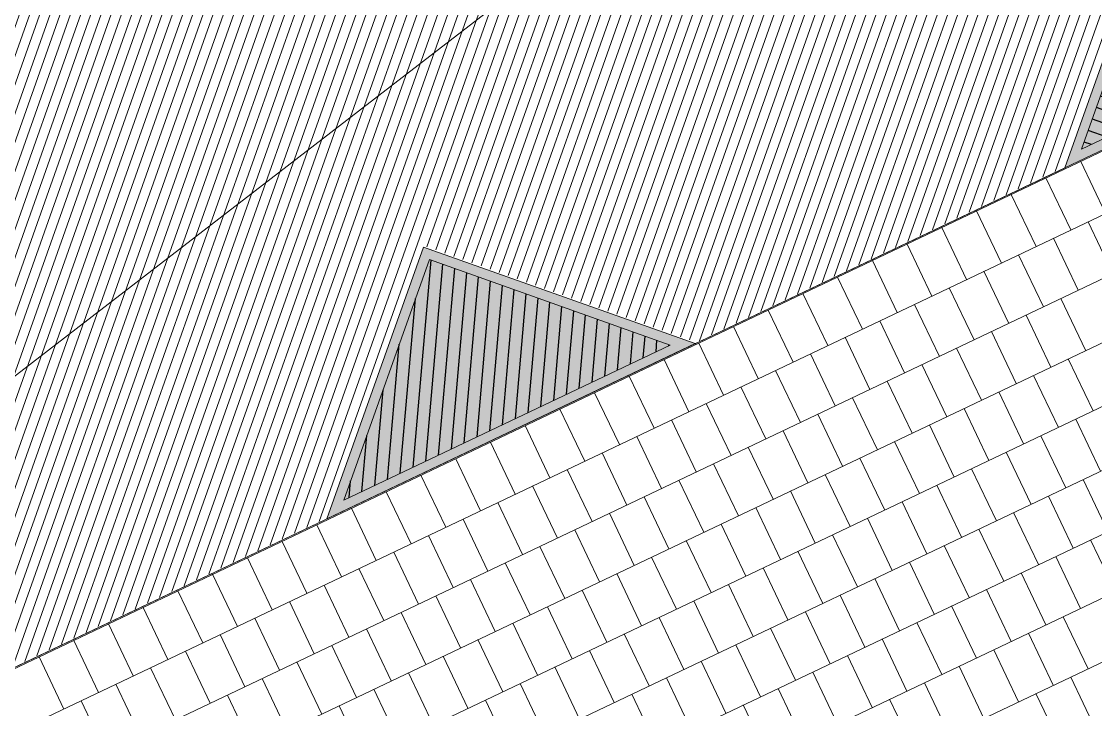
# Model space of a CAD drawing. Header units: metres. Extents: x 678805 to 1359287, y 2747329 to 5497370.
# Drawn here: x 679736.96 to 679748.14, y 2748725.5 to 2748732.66 of the extents above; entities that cross this region are included whole.
import ezdxf
from ezdxf.enums import TextEntityAlignment as Align

# ---------------------------------------------------------------- set-up
doc = ezdxf.new("R2010")
doc.units = ezdxf.units.M
doc.linetypes.add('XREF_MON_SFT_TREES$0$HIDDEN', pattern=[0.375, 0.25, -0.125])
for name, color, linetype in [('00_XREF_MON_HSC_PAVEMENT', 7, 'Continuous'), ('00_XREF_TWQ_SFT_TREES', 7, 'Continuous'), ('XREF_MON_HSC_PAVEMENT$0$03-TR-Tree Pit_Green', 74, 'Continuous'), ('XREF_MON_SFT_TREES$0$SL_TREE_CANOPY', 251, 'XREF_MON_SFT_TREES$0$HIDDEN'), ('XREF_MON_SFT_TREES$0$SL_TREE_TRUNK', 251, 'Continuous')]:
    doc.layers.add(name, color=color, linetype=linetype)
for name, color, linetype, true_color in [('02-L-Waterfeatures 01', 7, 'Continuous', 0x4da6ff), ('XREF_MON_HSC_PAVEMENT$0$03-TR-Tree Pit_White', 7, 'Continuous', 0xfcfcfc), ('XREF_MON_SFT_TREES$0$SL_TREE_ACACIA_NILOTICA', 7, 'Continuous', 0x264d00)]:
    doc.layers.add(name, color=color, linetype=linetype, true_color=true_color)
for name, color, linetype, lineweight in [('XREF_MON_GENERAL_LAYOUT$0$02-L-Level Curves 1m', 37, 'Continuous', 5), ('XREF_MON_GENERAL_LAYOUT$0$02-L-Material Change', 251, 'Continuous', 5), ('XREF_MON_GENERAL_LAYOUT$0$04-BK-Tree Pit', 6, 'Continuous', 5), ('XREF_MON_HSC_PAVEMENT$0$02-L-B-Flat Bar', 251, 'Continuous', 5), ('XREF_MON_HSC_PAVEMENT$0$04-BK-Tree Pit', 6, 'Continuous', 5)]:
    doc.layers.add(name, color=color, linetype=linetype, lineweight=lineweight)
for name, color, linetype, lineweight, true_color in [('XREF_MON_HSC_PAVEMENT$0$02-L-Joints-Paviment_07_Precast Concrete Blocks 60X40', 7, 'Continuous', 5, 0x999999), ('XREF_MON_HSC_PAVEMENT$0$03-TR-Pavement_07_Precast Concrete Blocks 20X10', 7, 'Continuous', 5, 0x999999), ('XREF_MON_HSC_PAVEMENT$0$03-TR-Pavement_07_Precast Concrete Blocks 60X40', 7, 'Continuous', 5, 0x999999)]:
    doc.layers.add(name, color=color, linetype=linetype, lineweight=lineweight, true_color=true_color)
doc.layers.get('XREF_MON_SFT_TREES$0$SL_TREE_ACACIA_NILOTICA').off()
doc.styles.add('XREF_MON_GENERAL_LAYOUT$0$Standard', font='arial.ttf')

# ---------------------------------------------------------------- blocks, each defined once
blk = doc.blocks.new('XREF_MON_SFT_TREES$0$Acacia_nilotica')
h = blk.add_hatch()
h.set_pattern_fill('ANSI31', color=256, scale=0.1)
edge = h.paths.add_edge_path()
edge.add_arc((0, 0), 4, 0, 360)
at = {"layer": 'XREF_MON_SFT_TREES$0$SL_TREE_TRUNK'}
h = blk.add_hatch(color=256, dxfattribs=at)
h.dxf.hatch_style = 1
edge = h.paths.add_edge_path()
edge.add_arc((0, 0), 0.25, 0, 360)
at = {"layer": 'XREF_MON_SFT_TREES$0$SL_TREE_CANOPY', "linetype": 'XREF_MON_SFT_TREES$0$HIDDEN'}
blk.add_circle((0, 0), 4, dxfattribs=at)
at = {"layer": 'XREF_MON_SFT_TREES$0$SL_TREE_TRUNK'}
blk.add_circle((0, 0), 0.25, dxfattribs=at)
blk = doc.blocks.new('XREF_MON_SFT_TREES')
at = {"layer": 'XREF_MON_SFT_TREES$0$SL_TREE_ACACIA_NILOTICA', "rotation": 25.44812939262281}
blk.add_blockref('XREF_MON_SFT_TREES$0$Acacia_nilotica', (679747.548, 2748721.027), dxfattribs=at)
blk = doc.blocks.new('XREF_MON_HSC_PAVEMENT$0$Alcorque Parking 8m2')
at = {"layer": 'XREF_MON_HSC_PAVEMENT$0$03-TR-Tree Pit_Green', "ltscale": 0.3}
h = blk.add_hatch(dxfattribs=at)
h.set_pattern_fill('ANSI31', color=256, scale=0.04, angle=40)
h.set_pattern_definition([(85, (-679726.04474, -2748720.75428), (-0.1265167266577, 0.011068779329), [])])
h.paths.add_polyline_path([(-1.079, -0.384), (2.316, 1.231), (-0.189, 2.121)])
at = {"layer": 'XREF_MON_HSC_PAVEMENT$0$03-TR-Tree Pit_White'}
h = blk.add_hatch(color=256, dxfattribs=at)
h.dxf.hatch_style = 1
h.paths.add_polyline_path([(-1.254, -0.578), (2.577, 1.245), (-0.25, 2.249)])
blk = doc.blocks.new('XREF_MON_HSC_PAVEMENT$0$Tree Pit Ford')
at = {"layer": 'XREF_MON_HSC_PAVEMENT$0$03-TR-Tree Pit_Green', "ltscale": 0.3}
h = blk.add_hatch(dxfattribs=at)
h.set_pattern_fill('ANSI31', color=256, scale=0.04)
h.paths.add_polyline_path([(-0.045, 1.149), (1.934, -0.83), (-1.104, -0.83), (-1.104, 1.149)])
at = {"layer": 'XREF_MON_HSC_PAVEMENT$0$03-TR-Tree Pit_White'}
h = blk.add_hatch(color=256, dxfattribs=at)
h.dxf.hatch_style = 1
h.paths.add_polyline_path([(-0.004, 1.249), (2.175, -0.93), (-1.204, -0.93), (-1.204, 1.249)])
blk = doc.blocks.new('XREF_MON_HSC_PAVEMENT')
at = {"layer": 'XREF_MON_HSC_PAVEMENT$0$03-TR-Pavement_07_Precast Concrete Blocks 20X10'}
h = blk.add_hatch(dxfattribs=at)
h.set_pattern_fill('ANSI31', color=256, scale=0.0315, angle=25.5)
h.set_pattern_definition([(70.5, (0, 0), (-0.094275932128, 0.033384858509), [])])
edge = h.paths.add_edge_path()
edge.add_line((679693.238, 2748712.205), (679695.035, 2748708.429))
edge.add_line((679695.035, 2748708.429), (679697.925, 2748707.403))
edge.add_line((679697.925, 2748707.403), (679701.77, 2748709.232))
edge.add_line((679701.77, 2748709.232), (679702.775, 2748712.059))
edge.add_line((679702.775, 2748712.059), (679705.602, 2748711.055))
edge.add_line((679705.602, 2748711.055), (679709.447, 2748712.885))
edge.add_line((679709.447, 2748712.885), (679710.451, 2748715.712))
edge.add_line((679710.451, 2748715.712), (679713.278, 2748714.708))
edge.add_line((679713.278, 2748714.708), (679717.123, 2748716.538))
edge.add_line((679717.123, 2748716.538), (679718.127, 2748719.365))
edge.add_line((679718.127, 2748719.365), (679720.954, 2748718.361))
edge.add_line((679720.954, 2748718.361), (679724.792, 2748720.187))
edge.add_line((679724.792, 2748720.187), (679725.802, 2748723.017))
edge.add_line((679725.802, 2748723.017), (679728.63, 2748722.014))
edge.add_line((679728.63, 2748722.014), (679732.474, 2748723.843))
edge.add_line((679732.474, 2748723.843), (679733.444, 2748726.576))
edge.add_line((679733.444, 2748726.576), (679733.478, 2748726.669))
edge.add_line((679733.478, 2748726.669), (679736.304, 2748725.666))
edge.add_line((679736.304, 2748725.666), (679740.149, 2748727.495))
edge.add_line((679740.149, 2748727.495), (679741.153, 2748730.322))
edge.add_line((679741.153, 2748730.322), (679743.98, 2748729.318))
edge.add_line((679743.98, 2748729.318), (679747.825, 2748731.148))
edge.add_line((679747.825, 2748731.148), (679748.847, 2748734.036))
edge.add_line((679748.847, 2748734.036), (679747.049, 2748737.816))
edge.add_line((679747.049, 2748737.816), (679693.237, 2748712.208))
at = {"layer": 'XREF_MON_HSC_PAVEMENT$0$02-L-B-Flat Bar'}
blk.add_lwpolyline([(679697.907, 2748707.394), (679747.819, 2748731.132)], dxfattribs=at)
at = {"layer": 'XREF_MON_HSC_PAVEMENT$0$02-L-Joints-Paviment_07_Precast Concrete Blocks 60X40'}
for points in [[(679747.982, 2748731.201), (679748.239, 2748730.659)], [(679747.62, 2748731.029), (679747.878, 2748730.487)], [(679747.259, 2748730.857), (679747.517, 2748730.315)], [(679746.898, 2748730.685), (679747.156, 2748730.143)], [(679746.537, 2748730.513), (679746.795, 2748729.971)], [(679748.059, 2748730.573), (679748.317, 2748730.031)], [(679747.698, 2748730.401), (679747.955, 2748729.859)], [(679746.176, 2748730.341), (679746.433, 2748729.799)], [(679745.814, 2748730.169), (679746.072, 2748729.628)], [(679747.336, 2748730.229), (679747.594, 2748729.687)], [(679746.975, 2748730.057), (679747.233, 2748729.515)], [(679745.453, 2748729.997), (679745.711, 2748729.456)], [(679745.092, 2748729.826), (679745.35, 2748729.284)], [(679746.614, 2748729.885), (679746.872, 2748729.344)], [(679746.253, 2748729.713), (679746.511, 2748729.172)], [(679747.775, 2748729.773), (679748.033, 2748729.231)], [(679744.731, 2748729.654), (679744.989, 2748729.112)], [(679747.414, 2748729.601), (679747.672, 2748729.06)], [(679745.892, 2748729.542), (679746.15, 2748729)], [(679744.37, 2748729.482), (679744.628, 2748728.94)], [(679747.052, 2748729.429), (679747.31, 2748728.888)], [(679744.009, 2748729.31), (679744.266, 2748728.768)], [(679745.531, 2748729.37), (679745.788, 2748728.828)], [(679745.169, 2748729.198), (679745.427, 2748728.656)], [(679746.691, 2748729.258), (679746.949, 2748728.716)], [(679743.647, 2748729.138), (679743.905, 2748728.596)], [(679746.33, 2748729.086), (679746.588, 2748728.544)], [(679747.852, 2748729.146), (679748.11, 2748728.604)], [(679743.286, 2748728.966), (679743.544, 2748728.424)], [(679744.808, 2748729.026), (679745.066, 2748728.484)], [(679747.491, 2748728.974), (679747.749, 2748728.432)], [(679744.447, 2748728.854), (679744.705, 2748728.312)], [(679745.969, 2748728.914), (679746.227, 2748728.372)], [(679742.925, 2748728.794), (679743.183, 2748728.253)], [(679745.608, 2748728.742), (679745.866, 2748728.2)], [(679747.13, 2748728.802), (679747.388, 2748728.26)], [(679742.564, 2748728.622), (679742.822, 2748728.081)], [(679744.086, 2748728.682), (679744.344, 2748728.14)], [(679746.769, 2748728.63), (679747.026, 2748728.088)], [(679743.725, 2748728.51), (679743.982, 2748727.969)], [(679745.247, 2748728.57), (679745.504, 2748728.028)], [(679747.929, 2748728.518), (679748.187, 2748727.976)], [(679742.203, 2748728.451), (679742.46, 2748727.909)], [(679744.885, 2748728.398), (679745.143, 2748727.856)], [(679746.407, 2748728.458), (679746.665, 2748727.916)], [(679741.841, 2748728.279), (679742.099, 2748727.737)], [(679743.363, 2748728.338), (679743.621, 2748727.797)], [(679746.046, 2748728.286), (679746.304, 2748727.744)], [(679747.568, 2748728.346), (679747.826, 2748727.804)], [(679743.002, 2748728.167), (679743.26, 2748727.625)], [(679744.524, 2748728.226), (679744.782, 2748727.685)], [(679747.207, 2748728.174), (679747.465, 2748727.632)], [(679741.48, 2748728.107), (679741.738, 2748727.565)], [(679744.163, 2748728.054), (679744.421, 2748727.513)], [(679745.685, 2748728.114), (679745.943, 2748727.572)], [(679741.119, 2748727.935), (679741.377, 2748727.393)], [(679742.641, 2748727.995), (679742.899, 2748727.453)], [(679745.324, 2748727.942), (679745.582, 2748727.401)], [(679746.846, 2748728.002), (679747.104, 2748727.46)], [(679742.28, 2748727.823), (679742.538, 2748727.281)], [(679743.802, 2748727.883), (679744.06, 2748727.341)], [(679746.485, 2748727.83), (679746.742, 2748727.289)], [(679748.007, 2748727.89), (679748.264, 2748727.348)], [(679740.758, 2748727.763), (679741.016, 2748727.221)], [(679743.441, 2748727.711), (679743.698, 2748727.169)], [(679744.963, 2748727.771), (679745.22, 2748727.229)], [(679747.645, 2748727.718), (679747.903, 2748727.176)], [(679740.397, 2748727.591), (679740.654, 2748727.049)], [(679741.919, 2748727.651), (679742.176, 2748727.109)], [(679744.601, 2748727.599), (679744.859, 2748727.057)], [(679746.123, 2748727.658), (679746.381, 2748727.117)], [(679741.557, 2748727.479), (679741.815, 2748726.937)], [(679743.079, 2748727.539), (679743.337, 2748726.997)], [(679745.762, 2748727.487), (679746.02, 2748726.945)], [(679747.284, 2748727.546), (679747.542, 2748727.005)], [(679740.035, 2748727.419), (679740.293, 2748726.877)], [(679742.718, 2748727.367), (679742.976, 2748726.825)], [(679744.24, 2748727.427), (679744.498, 2748726.885)], [(679746.923, 2748727.374), (679747.181, 2748726.833)], [(679741.196, 2748727.307), (679741.454, 2748726.765)], [(679743.879, 2748727.255), (679744.137, 2748726.713)], [(679745.401, 2748727.315), (679745.659, 2748726.773)], [(679748.084, 2748727.262), (679748.342, 2748726.721)], [(679739.674, 2748727.247), (679739.932, 2748726.706)], [(679742.357, 2748727.195), (679742.615, 2748726.653)], [(679746.562, 2748727.203), (679746.82, 2748726.661)], [(679739.313, 2748727.076), (679739.571, 2748726.534)], [(679740.835, 2748727.135), (679741.093, 2748726.594)], [(679743.518, 2748727.083), (679743.776, 2748726.541)], [(679745.04, 2748727.143), (679745.298, 2748726.601)], [(679747.723, 2748727.09), (679747.98, 2748726.549)], [(679740.474, 2748726.963), (679740.732, 2748726.422)], [(679741.996, 2748727.023), (679742.254, 2748726.481)], [(679744.679, 2748726.971), (679744.936, 2748726.429)], [(679746.201, 2748727.031), (679746.458, 2748726.489)], [(679738.952, 2748726.904), (679739.21, 2748726.362)], [(679741.635, 2748726.851), (679741.892, 2748726.31)], [(679743.157, 2748726.911), (679743.414, 2748726.369)], [(679745.839, 2748726.859), (679746.097, 2748726.317)], [(679747.361, 2748726.919), (679747.619, 2748726.377)], [(679738.591, 2748726.732), (679738.849, 2748726.19)], [(679740.113, 2748726.792), (679740.37, 2748726.25)], [(679742.795, 2748726.739), (679743.053, 2748726.197)], [(679744.317, 2748726.799), (679744.575, 2748726.257)], [(679747, 2748726.747), (679747.258, 2748726.205)], [(679739.751, 2748726.62), (679740.009, 2748726.078)], [(679741.273, 2748726.679), (679741.531, 2748726.138)], [(679743.956, 2748726.627), (679744.214, 2748726.085)], [(679745.478, 2748726.687), (679745.736, 2748726.145)], [(679738.229, 2748726.56), (679738.487, 2748726.018)], [(679740.912, 2748726.508), (679741.17, 2748725.966)], [(679742.434, 2748726.567), (679742.692, 2748726.026)], [(679745.117, 2748726.515), (679745.375, 2748725.973)], [(679746.639, 2748726.575), (679746.897, 2748726.033)], [(679737.868, 2748726.388), (679738.126, 2748725.846)], [(679739.39, 2748726.448), (679739.648, 2748725.906)], [(679742.073, 2748726.395), (679742.331, 2748725.854)], [(679743.595, 2748726.455), (679743.853, 2748725.913)], [(679746.278, 2748726.403), (679746.536, 2748725.861)], [(679747.8, 2748726.463), (679748.058, 2748725.921)], [(679739.029, 2748726.276), (679739.287, 2748725.734)], [(679740.551, 2748726.336), (679740.809, 2748725.794)], [(679743.234, 2748726.283), (679743.492, 2748725.742)], [(679744.756, 2748726.343), (679745.014, 2748725.801)], [(679747.439, 2748726.291), (679747.696, 2748725.749)], [(679737.507, 2748726.216), (679737.765, 2748725.674)], [(679740.19, 2748726.164), (679740.448, 2748725.622)], [(679741.712, 2748726.224), (679741.97, 2748725.682)], [(679744.395, 2748726.171), (679744.652, 2748725.63)], [(679745.917, 2748726.231), (679746.174, 2748725.689)], [(679737.146, 2748726.044), (679737.404, 2748725.502)], [(679738.668, 2748726.104), (679738.926, 2748725.562)], [(679741.351, 2748726.052), (679741.608, 2748725.51)], [(679742.873, 2748726.112), (679743.13, 2748725.57)], [(679745.555, 2748726.059), (679745.813, 2748725.517)], [(679747.077, 2748726.119), (679747.335, 2748725.577)], [(679738.307, 2748725.932), (679738.565, 2748725.39)], [(679739.829, 2748725.992), (679740.087, 2748725.45)], [(679742.511, 2748725.94), (679742.769, 2748725.398)], [(679744.033, 2748725.999), (679744.291, 2748725.458)], [(679746.716, 2748725.947), (679746.974, 2748725.405)], [(679739.468, 2748725.82), (679739.725, 2748725.278)], [(679740.989, 2748725.88), (679741.247, 2748725.338)], [(679743.672, 2748725.828), (679743.93, 2748725.286)], [(679745.194, 2748725.887), (679745.452, 2748725.346)], [(679747.877, 2748725.835), (679748.135, 2748725.293)], [(679737.946, 2748725.76), (679738.203, 2748725.218)], [(679740.628, 2748725.708), (679740.886, 2748725.166)], [(679742.15, 2748725.768), (679742.408, 2748725.226)], [(679744.833, 2748725.715), (679745.091, 2748725.174)], [(679746.355, 2748725.775), (679746.613, 2748725.233)], [(679737.584, 2748725.588), (679737.842, 2748725.047)], [(679739.106, 2748725.648), (679739.364, 2748725.106)], [(679741.789, 2748725.596), (679742.047, 2748725.054)], [(679743.311, 2748725.656), (679743.569, 2748725.114)], [(679745.994, 2748725.603), (679746.252, 2748725.062)], [(679747.516, 2748725.663), (679747.774, 2748725.121)], [(679740.267, 2748725.536), (679740.525, 2748724.994)], [(679744.472, 2748725.544), (679744.73, 2748725.002)]]:
    blk.add_lwpolyline(points, dxfattribs=at)
at = {"layer": 'XREF_MON_HSC_PAVEMENT$0$03-TR-Pavement_07_Precast Concrete Blocks 60X40'}
for p, q in [((679602.439, 2748661.942), (679961.734, 2748832.918)), ((679602.698, 2748661.401), (679961.992, 2748832.376)), ((679602.956, 2748660.859), (679962.25, 2748831.835)), ((679603.215, 2748660.318), (679962.509, 2748831.293)), ((679603.474, 2748659.776), (679962.768, 2748830.752)), ((679603.732, 2748659.235), (679963.026, 2748830.21)), ((679733.636, 2748720.387), (679963.285, 2748829.669)), ((679733.894, 2748719.845), (679963.543, 2748829.127)), ((679723.497, 2748714.233), (679963.802, 2748828.586))]:
    blk.add_line(p, q, dxfattribs=at)
at = {"layer": 'XREF_MON_HSC_PAVEMENT$0$04-BK-Tree Pit', "xscale": -1, "rotation": 25.44812430357308}
blk.add_blockref('XREF_MON_HSC_PAVEMENT$0$Tree Pit Ford', (679749.381, 2748732.907), dxfattribs=at)
at = {"layer": 'XREF_MON_HSC_PAVEMENT$0$04-BK-Tree Pit'}
blk.add_blockref('XREF_MON_HSC_PAVEMENT$0$Alcorque Parking 8m2', (679741.395, 2748728.059), dxfattribs=at)
blk = doc.blocks.new('XREF_MON_GENERAL_LAYOUT$0$Alcorque Parking 8m2')
blk.add_lwpolyline([(2.316, 1.231), (-0.189, 2.121), (-1.079, -0.384)], close=True)
at = {"layer": 'XREF_MON_GENERAL_LAYOUT$0$02-L-Material Change'}
blk.add_lwpolyline([(2.577, 1.245), (-0.25, 2.249), (-1.254, -0.578)], close=True, dxfattribs=at)
blk = doc.blocks.new('XREF_MON_GENERAL_LAYOUT$0$Tree Pit Ford')
at = {"ltscale": 0.3}
blk.add_lwpolyline([(-0.045, 1.149), (1.934, -0.83), (-1.104, -0.83), (-1.104, 1.149)], close=True, dxfattribs=at)
at = {"layer": 'XREF_MON_GENERAL_LAYOUT$0$02-L-Material Change', "ltscale": 0.3}
blk.add_lwpolyline([(-0.004, 1.249), (2.175, -0.93), (-1.204, -0.93), (-1.204, 1.249)], close=True, dxfattribs=at)
blk = doc.blocks.new('XREF_MON_GENERAL_LAYOUT')
at = {"layer": 'XREF_MON_GENERAL_LAYOUT$0$02-L-Level Curves 1m', "ltscale": 0.3}
blk.add_lwpolyline([(679744.861, 2748737.439), (679750.522, 2748739.48), (679678.095, 2748683.621)], dxfattribs=at)
at = {"layer": 'XREF_MON_GENERAL_LAYOUT$0$02-L-Material Change', "ltscale": 0.3}
blk.add_lwpolyline([(679697.939, 2748707.398), (679747.816, 2748731.133)], dxfattribs=at)
at = {"layer": 'XREF_MON_GENERAL_LAYOUT$0$04-BK-Tree Pit', "xscale": -1, "rotation": 25.44812430357308}
blk.add_blockref('XREF_MON_GENERAL_LAYOUT$0$Tree Pit Ford', (679749.381, 2748732.907), dxfattribs=at)
at = {"layer": 'XREF_MON_GENERAL_LAYOUT$0$04-BK-Tree Pit'}
blk.add_blockref('XREF_MON_GENERAL_LAYOUT$0$Alcorque Parking 8m2', (679741.395, 2748728.059), dxfattribs=at)
at = {"style": 'XREF_MON_GENERAL_LAYOUT$0$Standard'}
for tag, rotation, p in [('604,00', 330.2643, (679905.77, 2748776.558)), ('603,00', 330.2643, (679901.861, 2748753.477)), ('600,00', 133.826, (679944.597, 2748745.153)), ('602,00', 330.2643, (679883.319, 2748738.727)), ('601,00', 117.8906, (679920.972, 2748732.87)), ('601,00', 330.2643, (679864.777, 2748723.976)), ('600,00', 40.8833, (679777.405, 2748705.444, 1.17)), ('602,00', 330.2643, (679941.275, 2748705.483)), ('601,00', 40.8833, (679701.798, 2748703.889, 1.17)), ('598,00', 62.091, (679810.267, 2748702.619)), ('600,00', 330.2643, (679877.781, 2748691.131)), ('600,00', 19.5511, (679920.444, 2748685.496)), ('601,00', 330.2643, (679934.813, 2748683.804)), ('599,00', 330.2643, (679854.567, 2748679.061)), ('600,00', 88.3928, (679743.913, 2748675.572)), ('599,00', 20.6086, (679924.26, 2748675.216)), ('601,00', 88.3928, (679728.035, 2748671.318, -2)), ('602,00', 88.3928, (679711.826, 2748665.966, -1)), ('603,00', 88.3928, (679695.615, 2748660.611)), ('599,00', 40.8833, (679788.807, 2748655.829, 1.17)), ('601,00', 40.8833, (679627.612, 2748644.603, 1.17)), ('603,00', 41.7058, (679702.499, 2748628.484, 1.17)), ('600,00', 40.8833, (679645.925, 2748597.926, 1.17)), ('599,00', 34.2277, (679673.574, 2748555.136, 5.34))]:
    blk.add_attdef(tag, text='', height=1, rotation=rotation, dxfattribs=at).set_placement(p, align=Align.MIDDLE)
at = {"ltscale": 0.3, "style": 'XREF_MON_GENERAL_LAYOUT$0$Standard'}
for tag, rotation, p in [('603,50', 330.2643, (679911.501, 2748760.57)), ('602,50', 330.2643, (679892.865, 2748745.846)), ('600,50', 133.826, (679933.048, 2748738.729)), ('601,50', 330.2643, (679873.581, 2748731.671)), ('601,50', 101.2857, (679909.522, 2748726.945)), ('602,50', 330.2643, (679948.625, 2748713.86)), ('600,50', 39.606, (679743.243, 2748706.971)), ('600,50', 330.2643, (679880.266, 2748702.726)), ('600,50', 17.3537, (679917.615, 2748690.554)), ('599,50', 330.2643, (679867.197, 2748684.716)), ('599,50', 18.8944, (679921.71, 2748680.578)), ('599,50', 39.606, (679778.991, 2748677.241)), ('600,50', 88.3928, (679735.925, 2748673.586)), ('601,50', 88.3928, (679719.906, 2748668.581)), ('602,50', 88.3928, (679703.474, 2748663.452)), ('598,50', 330.2643, (679861.765, 2748662.397)), ('601,50', 39.606, (679610.513, 2748662.061)), ('600,00', 41.7058, (679752.308, 2748637.685)), ('601,00', 41.7058, (679736.044, 2748634.538)), ('599,00', 35.0835, (679763.043, 2748634.415, 1.17)), ('602,00', 41.7058, (679720.174, 2748633.096, 1.17)), ('600,00', 35.0835, (679747.063, 2748629.903, 1.17)), ('601,00', 35.0835, (679731.246, 2748625.239, 1.17)), ('600,50', 39.606, (679636.92, 2748621.339)), ('602,00', 35.0835, (679715.4, 2748620.639, 1.17)), ('599,50', 28.7604, (679659.482, 2748574.323))]:
    blk.add_attdef(tag, text='', height=1, rotation=rotation, dxfattribs=at).set_placement(p, align=Align.MIDDLE)

msp = doc.modelspace()

# ---------------------------------------------------------------- block references
at = {"layer": '00_XREF_MON_HSC_PAVEMENT'}
msp.add_blockref('XREF_MON_HSC_PAVEMENT', (0, 0), dxfattribs=at)
at = {"layer": '00_XREF_TWQ_SFT_TREES'}
msp.add_blockref('XREF_MON_SFT_TREES', (0, 0), dxfattribs=at)
at = {"layer": '02-L-Waterfeatures 01', "color": 18, "true_color": 0x000000}
msp.add_blockref('XREF_MON_GENERAL_LAYOUT', (0, 0), dxfattribs=at)

doc.saveas('drawing.dxf')
